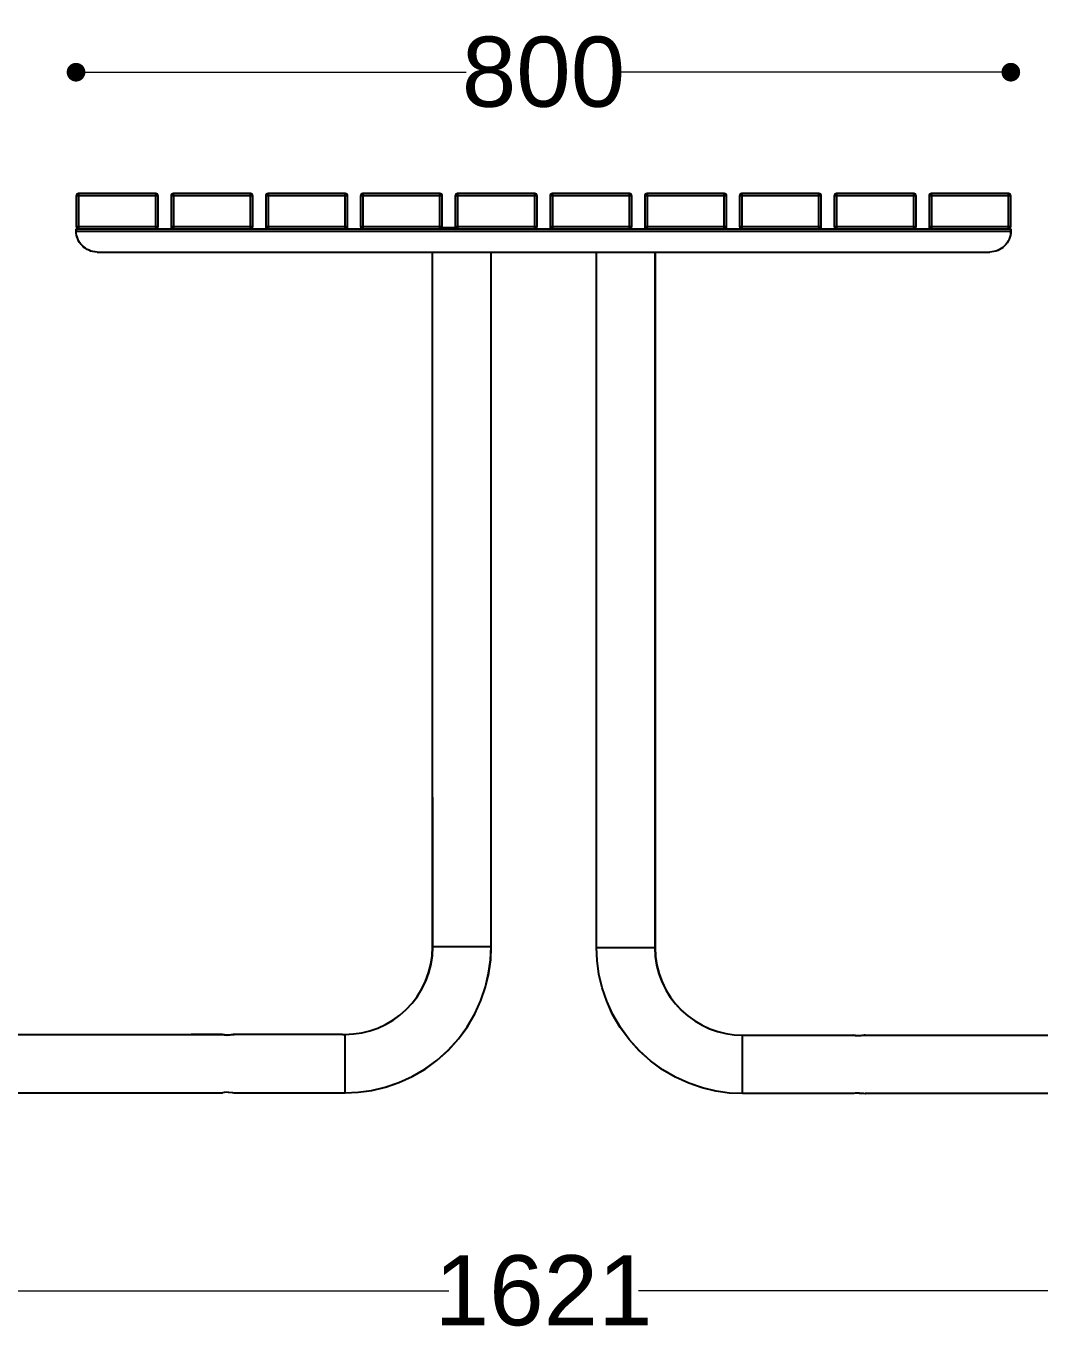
# Model space of a CAD drawing. Header units: millimetres. Extents: x 9263 to 14334, y 16216 to 20445.
# Drawn here: x 12658 to 13525, y 17445 to 18566 of the extents above; entities that cross this region are included whole.
import ezdxf

# ---------------------------------------------------------------- set-up
doc = ezdxf.new("R2010")
doc.units = ezdxf.units.MM
doc.header["$LTSCALE"] = 3
doc.layers.add('Default', color=7, linetype='Continuous')
doc.styles.get("Standard").update_dxf_attribs({"font": 'arial.ttf'})
doc.dimstyles.new('MATEUSZ', dxfattribs={"dimtxt": 35, "dimasz": 16, "dimexe": 0.18, "dimexo": 0.0625, "dimgap": 0.09, "dimtad": 0, "dimdec": 0, "dimdsep": 46, "dimtxsty": 'Standard', "dimblk": 'DOT', "dimcen": 0.09, "dimse1": 1, "dimse2": 1, "dimadec": 0, "dimazin": 0, "dimtfac": 1, "dimtdec": 0, "dimtofl": 0, "dimtmove": 0, "dimatfit": 3, "dimfxl": 1, "dimtolj": 1, "dimtzin": 0, "dimlwd": 9, "dimlwe": 9, "dimarcsym": 0})

# ---------------------------------------------------------------- blocks, each defined once
blk = doc.blocks.new('_Dot')
at = {"color": 0, "linetype": 'ByBlock', "lineweight": -2}
blk.add_line((-0.5, 0), (-1, 0), dxfattribs=at)
at = {"color": 0, "linetype": 'ByBlock', "const_width": 0.5}
blk.add_lwpolyline([(-0.25, 0, 1), (0.25, 0, 1)], format="xyb", close=True, dxfattribs=at)
blk = doc.blocks.new('*D34')
at = {"color": 0, "lineweight": 9, "transparency": 16777216}
for p, q in [((14125.7, 18406.9), (14125.7, 18104)), ((14125.7, 17668.9), (14125.7, 17971.9))]:
    blk.add_line(p, q, dxfattribs=at)
at = {"layer": 'Defpoints', "color": 0, "transparency": 16777216}
for p in [(13498.5, 18422.9), (13655.8, 17652.9), (14125.7, 17652.9)]:
    blk.add_point(p, dxfattribs=at)
at = {"color": 0, "lineweight": 9, "transparency": 16777216, "xscale": 16, "yscale": 16, "zscale": 16}
for p, rotation in [((14125.7, 18422.9), 90), ((14125.7, 17652.9), 270)]:
    blk.add_blockref('_Dot', p, dxfattribs=dict(at, rotation=rotation))
at = {"color": 0, "transparency": 16777216, "insert": (14125.7, 18037.9), "char_height": 60, "attachment_point": 5, "rotation": 90}
blk.add_mtext('\\A1;770', dxfattribs=at)
blk = doc.blocks.new('*D35')
at = {"color": 0, "lineweight": 9, "transparency": 16777216}
for p, q in [((12305.9, 17484.2), (13019.6, 17484.2)), ((13895.3, 17484.2), (13181.7, 17484.2))]:
    blk.add_line(p, q, dxfattribs=at)
at = {"layer": 'Defpoints', "color": 0, "transparency": 16777216}
for p in [(12289.9, 18073.5), (13911.3, 18072), (13911.3, 17484.2)]:
    blk.add_point(p, dxfattribs=at)
at = {"color": 0, "lineweight": 9, "transparency": 16777216, "xscale": 16, "yscale": 16, "zscale": 16, "rotation": 180}
blk.add_blockref('_Dot', (12289.9, 17484.2), dxfattribs=at)
at = {"color": 0, "lineweight": 9, "transparency": 16777216, "xscale": 16, "yscale": 16, "zscale": 16}
blk.add_blockref('_Dot', (13911.3, 17484.2), dxfattribs=at)
at = {"color": 0, "transparency": 16777216, "insert": (13100.6, 17484.2), "char_height": 60, "attachment_point": 5}
blk.add_mtext('\\A1;1621', dxfattribs=at)
blk = doc.blocks.new('*D37')
at = {"color": 0, "lineweight": 9, "transparency": 16777216}
for p, q in [((12716.4, 18526.8), (13034.2, 18526.8)), ((13484.5, 18526.8), (13166.8, 18526.8))]:
    blk.add_line(p, q, dxfattribs=at)
at = {"layer": 'Defpoints', "color": 0, "transparency": 16777216}
for p in [(13500.5, 18526.8), (12700.4, 18392.9), (13500.5, 18392.9)]:
    blk.add_point(p, dxfattribs=at)
at = {"color": 0, "lineweight": 9, "transparency": 16777216, "xscale": 16, "yscale": 16, "zscale": 16, "rotation": 180}
blk.add_blockref('_Dot', (12700.4, 18526.8), dxfattribs=at)
at = {"color": 0, "lineweight": 9, "transparency": 16777216, "xscale": 16, "yscale": 16, "zscale": 16}
blk.add_blockref('_Dot', (13500.5, 18526.8), dxfattribs=at)
at = {"color": 0, "transparency": 16777216, "insert": (13100.5, 18526.8), "char_height": 60, "attachment_point": 5}
blk.add_mtext('\\A1;800', dxfattribs=at)

msp = doc.modelspace()

# ---------------------------------------------------------------- linework, layer by layer
at = {"layer": 'Default'}
for p, q in [((12700.6, 18420.9), (12700.6, 18394.9)), ((12768.6, 18422.9), (12702.6, 18422.9)), ((12768.6, 18420.9), (12702.6, 18420.9)), ((12702.6, 18420.9), (12702.6, 18394.9)), ((12768.6, 18394.9), (12768.6, 18420.9)), ((12770.6, 18394.9), (12770.6, 18420.9)), ((12781.7, 18420.9), (12781.7, 18394.9)), ((12849.7, 18422.9), (12783.7, 18422.9)), ((12849.7, 18420.9), (12783.7, 18420.9)), ((12783.7, 18420.9), (12783.7, 18394.9)), ((12849.7, 18394.9), (12849.7, 18420.9)), ((12851.7, 18394.9), (12851.7, 18420.9)), ((12862.8, 18420.9), (12862.8, 18394.9)), ((12930.8, 18422.9), (12864.8, 18422.9)), ((12930.8, 18420.9), (12864.8, 18420.9)), ((12864.8, 18420.9), (12864.8, 18394.9)), ((12930.8, 18394.9), (12930.8, 18420.9)), ((12932.8, 18394.9), (12932.8, 18420.9)), ((12943.9, 18420.9), (12943.9, 18394.9)), ((13011.9, 18422.9), (12945.9, 18422.9)), ((13011.9, 18420.9), (12945.9, 18420.9)), ((12945.9, 18420.9), (12945.9, 18394.9)), ((13011.9, 18394.9), (13011.9, 18420.9)), ((13013.9, 18394.9), (13013.9, 18420.9)), ((13025, 18420.9), (13025, 18394.9)), ((13093, 18422.9), (13027, 18422.9)), ((13093, 18420.9), (13027, 18420.9)), ((13027, 18420.9), (13027, 18394.9)), ((13093, 18394.9), (13093, 18420.9)), ((13095, 18394.9), (13095, 18420.9)), ((13106.1, 18420.9), (13106.1, 18394.9)), ((13174.1, 18422.9), (13108.1, 18422.9)), ((13174.1, 18420.9), (13108.1, 18420.9)), ((13108.1, 18420.9), (13108.1, 18394.9)), ((13174.1, 18394.9), (13174.1, 18420.9)), ((13176.1, 18394.9), (13176.1, 18420.9)), ((13187.2, 18420.9), (13187.2, 18394.9)), ((13255.2, 18422.9), (13189.2, 18422.9)), ((13255.2, 18420.9), (13189.2, 18420.9)), ((13189.2, 18420.9), (13189.2, 18394.9)), ((13255.2, 18394.9), (13255.2, 18420.9)), ((13257.2, 18394.9), (13257.2, 18420.9)), ((13268.3, 18420.9), (13268.3, 18394.9)), ((13336.3, 18422.9), (13270.3, 18422.9)), ((13336.3, 18420.9), (13270.3, 18420.9)), ((13270.3, 18420.9), (13270.3, 18394.9)), ((13336.3, 18394.9), (13336.3, 18420.9)), ((13338.3, 18394.9), (13338.3, 18420.9)), ((13349.4, 18420.9), (13349.4, 18394.9)), ((13417.4, 18422.9), (13351.4, 18422.9)), ((13417.4, 18420.9), (13351.4, 18420.9)), ((13351.4, 18420.9), (13351.4, 18394.9)), ((13417.4, 18394.9), (13417.4, 18420.9)), ((13419.4, 18394.9), (13419.4, 18420.9)), ((13430.5, 18420.9), (13430.5, 18394.9)), ((13498.5, 18422.9), (13432.5, 18422.9)), ((13498.5, 18420.9), (13432.5, 18420.9)), ((13432.5, 18420.9), (13432.5, 18394.9)), ((13498.5, 18394.9), (13498.5, 18420.9)), ((13500.5, 18394.9), (13500.5, 18420.9)), ((12700.4, 18390.9), (12700.4, 18392.9)), ((12700.4, 18392.9), (12700.4, 18390.9)), ((12700.5, 18390.9), (12700.5, 18392.9)), ((12700.5, 18392.9), (13500.5, 18392.9)), ((12700.5, 18392.9), (12700.5, 18390.9)), ((12700.5, 18392.9), (13500.5, 18392.9)), ((12700.5, 18390.9), (13500.5, 18390.9)), ((12702.6, 18394.9), (12768.6, 18394.9)), ((12702.6, 18392.9), (12768.6, 18392.9)), ((12783.7, 18394.9), (12849.7, 18394.9)), ((12783.7, 18392.9), (12849.7, 18392.9)), ((12864.8, 18394.9), (12930.8, 18394.9)), ((12864.8, 18392.9), (12930.8, 18392.9)), ((12945.9, 18394.9), (13011.9, 18394.9)), ((12945.9, 18392.9), (13011.9, 18392.9)), ((13027, 18394.9), (13093, 18394.9)), ((13027, 18392.9), (13093, 18392.9)), ((13108.1, 18394.9), (13174.1, 18394.9)), ((13108.1, 18392.9), (13174.1, 18392.9)), ((13189.2, 18394.9), (13255.2, 18394.9)), ((13189.2, 18392.9), (13255.2, 18392.9)), ((13270.3, 18394.9), (13336.3, 18394.9)), ((13270.3, 18392.9), (13336.3, 18392.9)), ((13351.4, 18394.9), (13417.4, 18394.9)), ((13351.4, 18392.9), (13417.4, 18392.9)), ((13432.5, 18394.9), (13498.5, 18394.9)), ((13432.5, 18392.9), (13498.5, 18392.9)), ((13500.5, 18390.9), (13500.5, 18392.9)), ((13500.5, 18392.9), (13500.5, 18390.9)), ((12718.5, 18372.9), (13482.5, 18372.9)), ((13005.6, 17778.5), (13005.6, 18372.9)), ((13055.8, 17778.5), (13055.8, 18372.9)), ((13145.8, 17777.9), (13145.8, 18372.9)), ((13146, 17777.9), (13146, 18372.9)), ((13195.8, 18372.9), (13195.8, 17777.9)), ((13196, 18372.9), (13196, 17777.9)), ((13005.8, 17778.5), (13005.8, 17906.5)), ((12650.6, 17703.5), (12825.6, 17703.5)), ((12799.4, 17703.5), (12799, 17703.5)), ((12799.6, 17703.5), (12799.4, 17703.5)), ((12825.8, 17703.5), (12799.6, 17703.5)), ((12867.6, 17703.5), (12835.8, 17703.5)), ((12872.4, 17703.5), (12867.6, 17703.5)), ((12875.2, 17703.5), (12872.4, 17703.5)), ((12886, 17703.5), (12875.2, 17703.5)), ((12890, 17703.5), (12886, 17703.5)), ((12893.2, 17703.5), (12890, 17703.5)), ((12895.2, 17703.5), (12893.2, 17703.5)), ((12899.6, 17703.5), (12895.2, 17703.5)), ((12902.4, 17703.5), (12899.6, 17703.5)), ((12906, 17703.5), (12902.4, 17703.5)), ((12909.2, 17703.5), (12906, 17703.5)), ((12910.4, 17703.5), (12909.2, 17703.5)), ((12912.8, 17703.5), (12910.4, 17703.5)), ((12914.8, 17703.5), (12912.8, 17703.5)), ((12916, 17703.5), (12914.8, 17703.5)), ((12917.2, 17703.5), (12916, 17703.5)), ((12920, 17703.5), (12917.2, 17703.5)), ((12924.8, 17703.5), (12920, 17703.5)), ((12928.4, 17703.5), (12924.8, 17703.5)), ((12928.4, 17703.5), (12930.8, 17703.5)), ((13270.8, 17702.9), (13365.8, 17702.9)), ((13375.8, 17702.9), (13550.8, 17702.9)), ((12650.8, 17653.5), (12825.8, 17653.5)), ((12835.8, 17653.5), (12930.8, 17653.5)), ((13365.8, 17652.9), (13270.8, 17652.9)), ((13550.8, 17652.9), (13375.8, 17652.9))]:
    msp.add_line(p, q, dxfattribs=at)
for points in [[(12702.6, 18420.9, 0), (12700.6, 18420.9, 0)], [(12702.6, 18422.9, 0), (12702.6, 18422.9, 0), (12702.6, 18422.9, 0), (12702.6, 18422.9, 0), (12702.6, 18422.9, 0), (12702.6, 18422.9, 0), (12702.6, 18422.9, 0), (12702.6, 18422.9, 0), (12702.6, 18422.9, 0), (12702.6, 18422.9, 0), (12702.6, 18422.9, 0), (12702.6, 18422.9, 0), (12702.6, 18422.9, 0), (12702.6, 18422.9, 0), (12702.6, 18422.9, 0), (12702.6, 18422.9, 0), (12702.6, 18422.7, 0), (12702.6, 18420.9, 0)], [(12768.6, 18420.9, 0), (12768.6, 18422.9, 0)], [(12770.6, 18420.9, 0), (12770.6, 18420.9, 0), (12770.6, 18420.9, 0), (12770.6, 18420.9, 0), (12770.6, 18420.9, 0), (12770.6, 18420.9, 0), (12770.6, 18420.9, 0), (12770.6, 18420.9, 0), (12770.6, 18420.9, 0), (12770.6, 18420.9, 0), (12770.6, 18420.9, 0), (12770.6, 18420.9, 0), (12770.6, 18420.9, 0), (12770.6, 18420.9, 0), (12770.6, 18420.9, 0), (12770.4, 18420.9, 0), (12768.6, 18420.9, 0)], [(12783.7, 18420.9, 0), (12781.7, 18420.9, 0)], [(12783.7, 18422.9, 0), (12783.7, 18422.9, 0), (12783.7, 18422.9, 0), (12783.7, 18422.9, 0), (12783.7, 18422.9, 0), (12783.7, 18422.9, 0), (12783.7, 18422.9, 0), (12783.7, 18422.9, 0), (12783.7, 18422.9, 0), (12783.7, 18422.9, 0), (12783.7, 18422.9, 0), (12783.7, 18422.9, 0), (12783.7, 18422.9, 0), (12783.7, 18422.9, 0), (12783.7, 18422.9, 0), (12783.7, 18422.9, 0), (12783.7, 18422.7, 0), (12783.7, 18420.9, 0)], [(12849.7, 18420.9, 0), (12849.7, 18422.9, 0)], [(12851.7, 18420.9, 0), (12851.7, 18420.9, 0), (12851.7, 18420.9, 0), (12851.7, 18420.9, 0), (12851.7, 18420.9, 0), (12851.7, 18420.9, 0), (12851.7, 18420.9, 0), (12851.7, 18420.9, 0), (12851.7, 18420.9, 0), (12851.7, 18420.9, 0), (12851.7, 18420.9, 0), (12851.7, 18420.9, 0), (12851.7, 18420.9, 0), (12851.7, 18420.9, 0), (12851.7, 18420.9, 0), (12851.5, 18420.9, 0), (12849.7, 18420.9, 0)], [(12864.8, 18420.9, 0), (12862.8, 18420.9, 0)], [(12864.8, 18422.9, 0), (12864.8, 18422.9, 0), (12864.8, 18422.9, 0), (12864.8, 18422.9, 0), (12864.8, 18422.9, 0), (12864.8, 18422.9, 0), (12864.8, 18422.9, 0), (12864.8, 18422.9, 0), (12864.8, 18422.9, 0), (12864.8, 18422.9, 0), (12864.8, 18422.9, 0), (12864.8, 18422.9, 0), (12864.8, 18422.9, 0), (12864.8, 18422.9, 0), (12864.8, 18422.9, 0), (12864.8, 18422.9, 0), (12864.8, 18422.7, 0), (12864.8, 18420.9, 0)], [(12930.8, 18420.9, 0), (12930.8, 18422.9, 0)], [(12932.8, 18420.9, 0), (12932.8, 18420.9, 0), (12932.8, 18420.9, 0), (12932.8, 18420.9, 0), (12932.8, 18420.9, 0), (12932.8, 18420.9, 0), (12932.8, 18420.9, 0), (12932.8, 18420.9, 0), (12932.8, 18420.9, 0), (12932.8, 18420.9, 0), (12932.8, 18420.9, 0), (12932.8, 18420.9, 0), (12932.8, 18420.9, 0), (12932.8, 18420.9, 0), (12932.8, 18420.9, 0), (12932.6, 18420.9, 0), (12930.8, 18420.9, 0)], [(12945.9, 18420.9, 0), (12943.9, 18420.9, 0)], [(12945.9, 18422.9, 0), (12945.9, 18422.9, 0), (12945.9, 18422.9, 0), (12945.9, 18422.9, 0), (12945.9, 18422.9, 0), (12945.9, 18422.9, 0), (12945.9, 18422.9, 0), (12945.9, 18422.9, 0), (12945.9, 18422.9, 0), (12945.9, 18422.9, 0), (12945.9, 18422.9, 0), (12945.9, 18422.9, 0), (12945.9, 18422.9, 0), (12945.9, 18422.9, 0), (12945.9, 18422.9, 0), (12945.9, 18422.9, 0), (12945.9, 18422.7, 0), (12945.9, 18420.9, 0)], [(13011.9, 18420.9, 0), (13011.9, 18422.9, 0)], [(13013.9, 18420.9, 0), (13013.9, 18420.9, 0), (13013.9, 18420.9, 0), (13013.9, 18420.9, 0), (13013.9, 18420.9, 0), (13013.9, 18420.9, 0), (13013.9, 18420.9, 0), (13013.9, 18420.9, 0), (13013.9, 18420.9, 0), (13013.9, 18420.9, 0), (13013.9, 18420.9, 0), (13013.9, 18420.9, 0), (13013.9, 18420.9, 0), (13013.9, 18420.9, 0), (13013.9, 18420.9, 0), (13013.9, 18420.9, 0), (13013.7, 18420.9, 0), (13011.9, 18420.9, 0)], [(13027, 18420.9, 0), (13025, 18420.9, 0)], [(13027, 18422.9, 0), (13027, 18422.9, 0), (13027, 18422.9, 0), (13027, 18422.9, 0), (13027, 18422.9, 0), (13027, 18422.9, 0), (13027, 18422.9, 0), (13027, 18422.9, 0), (13027, 18422.9, 0), (13027, 18422.9, 0), (13027, 18422.9, 0), (13027, 18422.9, 0), (13027, 18422.9, 0), (13027, 18422.9, 0), (13027, 18422.9, 0), (13027, 18422.9, 0), (13027, 18422.7, 0), (13027, 18420.9, 0)], [(13093, 18420.9, 0), (13093, 18422.9, 0)], [(13095, 18420.9, 0), (13095, 18420.9, 0), (13095, 18420.9, 0), (13095, 18420.9, 0), (13095, 18420.9, 0), (13095, 18420.9, 0), (13095, 18420.9, 0), (13095, 18420.9, 0), (13095, 18420.9, 0), (13095, 18420.9, 0), (13095, 18420.9, 0), (13095, 18420.9, 0), (13095, 18420.9, 0), (13095, 18420.9, 0), (13095, 18420.9, 0), (13095, 18420.9, 0), (13094.8, 18420.9, 0), (13093, 18420.9, 0)], [(13108.1, 18420.9, 0), (13106.1, 18420.9, 0)], [(13108.1, 18422.9, 0), (13108.1, 18422.9, 0), (13108.1, 18422.9, 0), (13108.1, 18422.9, 0), (13108.1, 18422.9, 0), (13108.1, 18422.9, 0), (13108.1, 18422.9, 0), (13108.1, 18422.9, 0), (13108.1, 18422.9, 0), (13108.1, 18422.9, 0), (13108.1, 18422.9, 0), (13108.1, 18422.9, 0), (13108.1, 18422.9, 0), (13108.1, 18422.9, 0), (13108.1, 18422.9, 0), (13108.1, 18422.9, 0), (13108.1, 18422.7, 0), (13108.1, 18420.9, 0)], [(13174.1, 18420.9, 0), (13174.1, 18422.9, 0)], [(13176.1, 18420.9, 0), (13176.1, 18420.9, 0), (13176.1, 18420.9, 0), (13176.1, 18420.9, 0), (13176.1, 18420.9, 0), (13176.1, 18420.9, 0), (13176.1, 18420.9, 0), (13176.1, 18420.9, 0), (13176.1, 18420.9, 0), (13176.1, 18420.9, 0), (13176.1, 18420.9, 0), (13176.1, 18420.9, 0), (13176.1, 18420.9, 0), (13176.1, 18420.9, 0), (13176.1, 18420.9, 0), (13176.1, 18420.9, 0), (13175.9, 18420.9, 0), (13174.1, 18420.9, 0)], [(13189.2, 18420.9, 0), (13187.2, 18420.9, 0)], [(13189.2, 18422.9, 0), (13189.2, 18422.9, 0), (13189.2, 18422.9, 0), (13189.2, 18422.9, 0), (13189.2, 18422.9, 0), (13189.2, 18422.9, 0), (13189.2, 18422.9, 0), (13189.2, 18422.9, 0), (13189.2, 18422.9, 0), (13189.2, 18422.9, 0), (13189.2, 18422.9, 0), (13189.2, 18422.9, 0), (13189.2, 18422.9, 0), (13189.2, 18422.9, 0), (13189.2, 18422.9, 0), (13189.2, 18422.9, 0), (13189.2, 18422.7, 0), (13189.2, 18420.9, 0)], [(13255.2, 18420.9, 0), (13255.2, 18422.9, 0)], [(13257.2, 18420.9, 0), (13257.2, 18420.9, 0), (13257.2, 18420.9, 0), (13257.2, 18420.9, 0), (13257.2, 18420.9, 0), (13257.2, 18420.9, 0), (13257.2, 18420.9, 0), (13257.2, 18420.9, 0), (13257.2, 18420.9, 0), (13257.2, 18420.9, 0), (13257.2, 18420.9, 0), (13257.2, 18420.9, 0), (13257.2, 18420.9, 0), (13257.2, 18420.9, 0), (13257.2, 18420.9, 0), (13257.2, 18420.9, 0), (13257, 18420.9, 0), (13255.2, 18420.9, 0)], [(13270.3, 18420.9, 0), (13268.3, 18420.9, 0)], [(13270.3, 18422.9, 0), (13270.3, 18422.9, 0), (13270.3, 18422.9, 0), (13270.3, 18422.9, 0), (13270.3, 18422.9, 0), (13270.3, 18422.9, 0), (13270.3, 18422.9, 0), (13270.3, 18422.9, 0), (13270.3, 18422.9, 0), (13270.3, 18422.9, 0), (13270.3, 18422.9, 0), (13270.3, 18422.9, 0), (13270.3, 18422.9, 0), (13270.3, 18422.9, 0), (13270.3, 18422.9, 0), (13270.3, 18422.9, 0), (13270.3, 18422.7, 0), (13270.3, 18420.9, 0)], [(13336.3, 18420.9, 0), (13336.3, 18422.9, 0)], [(13338.3, 18420.9, 0), (13338.3, 18420.9, 0), (13338.3, 18420.9, 0), (13338.3, 18420.9, 0), (13338.3, 18420.9, 0), (13338.3, 18420.9, 0), (13338.3, 18420.9, 0), (13338.3, 18420.9, 0), (13338.3, 18420.9, 0), (13338.3, 18420.9, 0), (13338.3, 18420.9, 0), (13338.3, 18420.9, 0), (13338.3, 18420.9, 0), (13338.3, 18420.9, 0), (13338.3, 18420.9, 0), (13338.3, 18420.9, 0), (13338.1, 18420.9, 0), (13336.3, 18420.9, 0)], [(13351.4, 18420.9, 0), (13349.4, 18420.9, 0)], [(13351.4, 18422.9, 0), (13351.4, 18422.9, 0), (13351.4, 18422.9, 0), (13351.4, 18422.9, 0), (13351.4, 18422.9, 0), (13351.4, 18422.9, 0), (13351.4, 18422.9, 0), (13351.4, 18422.9, 0), (13351.4, 18422.9, 0), (13351.4, 18422.9, 0), (13351.4, 18422.9, 0), (13351.4, 18422.9, 0), (13351.4, 18422.9, 0), (13351.4, 18422.9, 0), (13351.4, 18422.9, 0), (13351.4, 18422.9, 0), (13351.4, 18422.7, 0), (13351.4, 18420.9, 0)], [(13417.4, 18420.9, 0), (13417.4, 18422.9, 0)], [(13419.4, 18420.9, 0), (13419.4, 18420.9, 0), (13419.4, 18420.9, 0), (13419.4, 18420.9, 0), (13419.4, 18420.9, 0), (13419.4, 18420.9, 0), (13419.4, 18420.9, 0), (13419.4, 18420.9, 0), (13419.4, 18420.9, 0), (13419.4, 18420.9, 0), (13419.4, 18420.9, 0), (13419.4, 18420.9, 0), (13419.4, 18420.9, 0), (13419.4, 18420.9, 0), (13419.4, 18420.9, 0), (13419.4, 18420.9, 0), (13419.2, 18420.9, 0), (13417.4, 18420.9, 0)], [(13432.5, 18420.9, 0), (13430.5, 18420.9, 0)], [(13432.5, 18422.9, 0), (13432.5, 18422.9, 0), (13432.5, 18422.9, 0), (13432.5, 18422.9, 0), (13432.5, 18422.9, 0), (13432.5, 18422.9, 0), (13432.5, 18422.9, 0), (13432.5, 18422.9, 0), (13432.5, 18422.9, 0), (13432.5, 18422.9, 0), (13432.5, 18422.9, 0), (13432.5, 18422.9, 0), (13432.5, 18422.9, 0), (13432.5, 18422.9, 0), (13432.5, 18422.9, 0), (13432.5, 18422.9, 0), (13432.5, 18422.7, 0), (13432.5, 18420.9, 0)], [(13498.5, 18420.9, 0), (13498.5, 18422.9, 0)], [(13500.5, 18420.9, 0), (13500.5, 18420.9, 0), (13500.5, 18420.9, 0), (13500.5, 18420.9, 0), (13500.5, 18420.9, 0), (13500.5, 18420.9, 0), (13500.5, 18420.9, 0), (13500.5, 18420.9, 0), (13500.5, 18420.9, 0), (13500.5, 18420.9, 0), (13500.5, 18420.9, 0), (13500.5, 18420.9, 0), (13500.5, 18420.9, 0), (13500.5, 18420.9, 0), (13500.5, 18420.9, 0), (13500.5, 18420.9, 0), (13500.3, 18420.9, 0), (13498.5, 18420.9, 0)], [(12718.4, 18372.9, 0), (12716.6, 18373, 0), (12714.8, 18373.3, 0), (12713.1, 18373.8, 0), (12711.4, 18374.4, 0), (12709.8, 18375.2, 0), (12708.3, 18376.1, 0), (12706.9, 18377.2, 0), (12705.6, 18378.4, 0), (12704.4, 18379.7, 0), (12703.4, 18381.1, 0), (12702.5, 18382.6, 0), (12701.8, 18384.2, 0), (12701.2, 18385.8, 0), (12700.8, 18387.5, 0), (12700.5, 18389.2, 0), (12700.4, 18390.9, 0)], [(12718.5, 18372.9, 0), (12716.7, 18373, 0), (12714.9, 18373.3, 0), (12713.2, 18373.8, 0), (12711.5, 18374.4, 0), (12709.9, 18375.2, 0), (12708.4, 18376.1, 0), (12707, 18377.2, 0), (12705.7, 18378.4, 0), (12704.5, 18379.7, 0), (12703.5, 18381.1, 0), (12702.6, 18382.6, 0), (12701.9, 18384.2, 0), (12701.3, 18385.8, 0), (12700.9, 18387.5, 0), (12700.6, 18389.2, 0), (12700.5, 18390.9, 0)], [(12700.6, 18394.9, 0), (12700.6, 18394.9, 0), (12700.6, 18394.9, 0), (12700.6, 18394.9, 0), (12700.6, 18394.9, 0), (12700.6, 18394.9, 0), (12700.6, 18394.9, 0), (12700.6, 18394.9, 0), (12700.6, 18394.9, 0), (12700.6, 18394.9, 0), (12700.6, 18394.9, 0), (12700.6, 18394.9, 0), (12700.6, 18394.9, 0), (12700.6, 18394.9, 0), (12700.6, 18394.9, 0), (12700.7, 18394.9, 0), (12700.9, 18394.9, 0), (12702.6, 18394.9, 0)], [(12702.6, 18394.9, 0), (12702.6, 18392.9, 0)], [(12768.6, 18394.9, 0), (12770.6, 18394.9, 0)], [(12768.6, 18392.9, 0), (12768.6, 18392.9, 0), (12768.6, 18392.9, 0), (12768.6, 18392.9, 0), (12768.6, 18392.9, 0), (12768.6, 18392.9, 0), (12768.6, 18392.9, 0), (12768.6, 18392.9, 0), (12768.6, 18392.9, 0), (12768.6, 18392.9, 0), (12768.6, 18392.9, 0), (12768.6, 18392.9, 0), (12768.6, 18392.9, 0), (12768.6, 18393, 0), (12768.6, 18393, 0), (12768.6, 18393.2, 0), (12768.6, 18394.9, 0)], [(12781.7, 18394.9, 0), (12781.7, 18394.9, 0), (12781.7, 18394.9, 0), (12781.7, 18394.9, 0), (12781.7, 18394.9, 0), (12781.7, 18394.9, 0), (12781.7, 18394.9, 0), (12781.7, 18394.9, 0), (12781.7, 18394.9, 0), (12781.7, 18394.9, 0), (12781.7, 18394.9, 0), (12781.7, 18394.9, 0), (12781.7, 18394.9, 0), (12781.7, 18394.9, 0), (12781.7, 18394.9, 0), (12781.8, 18394.9, 0), (12782, 18394.9, 0), (12783.7, 18394.9, 0)], [(12783.7, 18394.9, 0), (12783.7, 18392.9, 0)], [(12849.7, 18394.9, 0), (12851.7, 18394.9, 0)], [(12849.7, 18392.9, 0), (12849.7, 18392.9, 0), (12849.7, 18392.9, 0), (12849.7, 18392.9, 0), (12849.7, 18392.9, 0), (12849.7, 18392.9, 0), (12849.7, 18392.9, 0), (12849.7, 18392.9, 0), (12849.7, 18392.9, 0), (12849.7, 18392.9, 0), (12849.7, 18392.9, 0), (12849.7, 18392.9, 0), (12849.7, 18392.9, 0), (12849.7, 18393, 0), (12849.7, 18393, 0), (12849.7, 18393.2, 0), (12849.7, 18394.9, 0)], [(12862.8, 18394.9, 0), (12862.8, 18394.9, 0), (12862.8, 18394.9, 0), (12862.8, 18394.9, 0), (12862.8, 18394.9, 0), (12862.8, 18394.9, 0), (12862.8, 18394.9, 0), (12862.8, 18394.9, 0), (12862.8, 18394.9, 0), (12862.8, 18394.9, 0), (12862.8, 18394.9, 0), (12862.8, 18394.9, 0), (12862.8, 18394.9, 0), (12862.8, 18394.9, 0), (12862.8, 18394.9, 0), (12862.9, 18394.9, 0), (12863.1, 18394.9, 0), (12864.8, 18394.9, 0)], [(12864.8, 18394.9, 0), (12864.8, 18392.9, 0)], [(12930.8, 18394.9, 0), (12932.8, 18394.9, 0)], [(12930.8, 18392.9, 0), (12930.8, 18392.9, 0), (12930.8, 18392.9, 0), (12930.8, 18392.9, 0), (12930.8, 18392.9, 0), (12930.8, 18392.9, 0), (12930.8, 18392.9, 0), (12930.8, 18392.9, 0), (12930.8, 18392.9, 0), (12930.8, 18392.9, 0), (12930.8, 18392.9, 0), (12930.8, 18392.9, 0), (12930.8, 18392.9, 0), (12930.8, 18393, 0), (12930.8, 18393, 0), (12930.8, 18393.2, 0), (12930.8, 18394.9, 0)], [(12943.9, 18394.9, 0), (12943.9, 18394.9, 0), (12943.9, 18394.9, 0), (12943.9, 18394.9, 0), (12943.9, 18394.9, 0), (12943.9, 18394.9, 0), (12943.9, 18394.9, 0), (12943.9, 18394.9, 0), (12943.9, 18394.9, 0), (12943.9, 18394.9, 0), (12943.9, 18394.9, 0), (12943.9, 18394.9, 0), (12943.9, 18394.9, 0), (12943.9, 18394.9, 0), (12943.9, 18394.9, 0), (12944, 18394.9, 0), (12944.2, 18394.9, 0), (12945.9, 18394.9, 0)], [(12945.9, 18394.9, 0), (12945.9, 18392.9, 0)], [(13011.9, 18394.9, 0), (13013.9, 18394.9, 0)], [(13011.9, 18392.9, 0), (13011.9, 18392.9, 0), (13011.9, 18392.9, 0), (13011.9, 18392.9, 0), (13011.9, 18392.9, 0), (13011.9, 18392.9, 0), (13011.9, 18392.9, 0), (13011.9, 18392.9, 0), (13011.9, 18392.9, 0), (13011.9, 18392.9, 0), (13011.9, 18392.9, 0), (13011.9, 18392.9, 0), (13011.9, 18392.9, 0), (13011.9, 18393, 0), (13011.9, 18393, 0), (13011.9, 18393.2, 0), (13011.9, 18394.9, 0)], [(13025.6, 18393.5, 0), (13013.3, 18393.5, 0)], [(13013.3, 18393.5, 0), (13027, 18393.5, 0)], [(13025, 18394.9, 0), (13025, 18394.9, 0), (13025, 18394.9, 0), (13025, 18394.9, 0), (13025, 18394.9, 0), (13025, 18394.9, 0), (13025, 18394.9, 0), (13025, 18394.9, 0), (13025, 18394.9, 0), (13025, 18394.9, 0), (13025, 18394.9, 0), (13025, 18394.9, 0), (13025, 18394.9, 0), (13025, 18394.9, 0), (13025, 18394.9, 0), (13025.1, 18394.9, 0), (13025.3, 18394.9, 0), (13027, 18394.9, 0)], [(13027, 18394.9, 0), (13027, 18392.9, 0)], [(13093, 18394.9, 0), (13095, 18394.9, 0)], [(13093, 18392.9, 0), (13093, 18392.9, 0), (13093, 18392.9, 0), (13093, 18392.9, 0), (13093, 18392.9, 0), (13093, 18392.9, 0), (13093, 18392.9, 0), (13093, 18392.9, 0), (13093, 18392.9, 0), (13093, 18392.9, 0), (13093, 18392.9, 0), (13093, 18392.9, 0), (13093, 18392.9, 0), (13093, 18393, 0), (13093, 18393, 0), (13093, 18393.2, 0), (13093, 18394.9, 0)], [(13106.1, 18394.9, 0), (13106.1, 18394.9, 0), (13106.1, 18394.9, 0), (13106.1, 18394.9, 0), (13106.1, 18394.9, 0), (13106.1, 18394.9, 0), (13106.1, 18394.9, 0), (13106.1, 18394.9, 0), (13106.1, 18394.9, 0), (13106.1, 18394.9, 0), (13106.1, 18394.9, 0), (13106.1, 18394.9, 0), (13106.1, 18394.9, 0), (13106.1, 18394.9, 0), (13106.1, 18394.9, 0), (13106.2, 18394.9, 0), (13106.4, 18394.9, 0), (13108.1, 18394.9, 0)], [(13108.1, 18394.9, 0), (13108.1, 18392.9, 0)], [(13174.1, 18394.9, 0), (13176.1, 18394.9, 0)], [(13174.1, 18392.9, 0), (13174.1, 18392.9, 0), (13174.1, 18392.9, 0), (13174.1, 18392.9, 0), (13174.1, 18392.9, 0), (13174.1, 18392.9, 0), (13174.1, 18392.9, 0), (13174.1, 18392.9, 0), (13174.1, 18392.9, 0), (13174.1, 18392.9, 0), (13174.1, 18392.9, 0), (13174.1, 18392.9, 0), (13174.1, 18392.9, 0), (13174.1, 18393, 0), (13174.1, 18393, 0), (13174.1, 18393.2, 0), (13174.1, 18394.9, 0)], [(13187.2, 18394.9, 0), (13187.2, 18394.9, 0), (13187.2, 18394.9, 0), (13187.2, 18394.9, 0), (13187.2, 18394.9, 0), (13187.2, 18394.9, 0), (13187.2, 18394.9, 0), (13187.2, 18394.9, 0), (13187.2, 18394.9, 0), (13187.2, 18394.9, 0), (13187.2, 18394.9, 0), (13187.2, 18394.9, 0), (13187.2, 18394.9, 0), (13187.2, 18394.9, 0), (13187.3, 18394.9, 0), (13187.5, 18394.9, 0), (13189.2, 18394.9, 0)], [(13189.2, 18394.9, 0), (13189.2, 18392.9, 0)], [(13255.2, 18394.9, 0), (13257.2, 18394.9, 0)], [(13255.2, 18392.9, 0), (13255.2, 18392.9, 0), (13255.2, 18392.9, 0), (13255.2, 18392.9, 0), (13255.2, 18392.9, 0), (13255.2, 18392.9, 0), (13255.2, 18392.9, 0), (13255.2, 18392.9, 0), (13255.2, 18392.9, 0), (13255.2, 18392.9, 0), (13255.2, 18392.9, 0), (13255.2, 18392.9, 0), (13255.2, 18392.9, 0), (13255.2, 18393, 0), (13255.2, 18393, 0), (13255.2, 18393.2, 0), (13255.2, 18394.9, 0)], [(13268.3, 18394.9, 0), (13268.3, 18394.9, 0), (13268.3, 18394.9, 0), (13268.3, 18394.9, 0), (13268.3, 18394.9, 0), (13268.3, 18394.9, 0), (13268.3, 18394.9, 0), (13268.3, 18394.9, 0), (13268.3, 18394.9, 0), (13268.3, 18394.9, 0), (13268.3, 18394.9, 0), (13268.3, 18394.9, 0), (13268.3, 18394.9, 0), (13268.3, 18394.9, 0), (13268.3, 18394.9, 0), (13268.4, 18394.9, 0), (13268.6, 18394.9, 0), (13270.3, 18394.9, 0)], [(13270.3, 18394.9, 0), (13270.3, 18392.9, 0)], [(13336.3, 18394.9, 0), (13338.3, 18394.9, 0)], [(13336.3, 18392.9, 0), (13336.3, 18392.9, 0), (13336.3, 18392.9, 0), (13336.3, 18392.9, 0), (13336.3, 18392.9, 0), (13336.3, 18392.9, 0), (13336.3, 18392.9, 0), (13336.3, 18392.9, 0), (13336.3, 18392.9, 0), (13336.3, 18392.9, 0), (13336.3, 18392.9, 0), (13336.3, 18392.9, 0), (13336.3, 18392.9, 0), (13336.3, 18393, 0), (13336.3, 18393, 0), (13336.3, 18393.2, 0), (13336.3, 18394.9, 0)], [(13349.4, 18394.9, 0), (13349.4, 18394.9, 0), (13349.4, 18394.9, 0), (13349.4, 18394.9, 0), (13349.4, 18394.9, 0), (13349.4, 18394.9, 0), (13349.4, 18394.9, 0), (13349.4, 18394.9, 0), (13349.4, 18394.9, 0), (13349.4, 18394.9, 0), (13349.4, 18394.9, 0), (13349.4, 18394.9, 0), (13349.4, 18394.9, 0), (13349.4, 18394.9, 0), (13349.5, 18394.9, 0), (13349.7, 18394.9, 0), (13351.4, 18394.9, 0)], [(13351.4, 18394.9, 0), (13351.4, 18392.9, 0)], [(13417.4, 18394.9, 0), (13419.4, 18394.9, 0)], [(13417.4, 18392.9, 0), (13417.4, 18392.9, 0), (13417.4, 18392.9, 0), (13417.4, 18392.9, 0), (13417.4, 18392.9, 0), (13417.4, 18392.9, 0), (13417.4, 18392.9, 0), (13417.4, 18392.9, 0), (13417.4, 18392.9, 0), (13417.4, 18392.9, 0), (13417.4, 18392.9, 0), (13417.4, 18392.9, 0), (13417.4, 18392.9, 0), (13417.4, 18393, 0), (13417.4, 18393, 0), (13417.4, 18393.2, 0), (13417.4, 18394.9, 0)], [(13430.5, 18394.9, 0), (13430.5, 18394.9, 0), (13430.5, 18394.9, 0), (13430.5, 18394.9, 0), (13430.5, 18394.9, 0), (13430.5, 18394.9, 0), (13430.5, 18394.9, 0), (13430.5, 18394.9, 0), (13430.5, 18394.9, 0), (13430.5, 18394.9, 0), (13430.5, 18394.9, 0), (13430.5, 18394.9, 0), (13430.5, 18394.9, 0), (13430.5, 18394.9, 0), (13430.6, 18394.9, 0), (13430.8, 18394.9, 0), (13432.5, 18394.9, 0)], [(13432.5, 18394.9, 0), (13432.5, 18392.9, 0)], [(13500.4, 18390.9, 0), (13500.3, 18389.1, 0), (13500.1, 18387.3, 0), (13499.6, 18385.6, 0), (13499, 18383.9, 0), (13498.2, 18382.3, 0), (13497.3, 18380.8, 0), (13496.2, 18379.4, 0), (13495, 18378.1, 0), (13493.7, 18376.9, 0), (13492.3, 18375.9, 0), (13490.8, 18375, 0), (13489.2, 18374.3, 0), (13487.6, 18373.7, 0), (13485.9, 18373.3, 0), (13484.2, 18373, 0), (13482.4, 18372.9, 0)], [(13500.5, 18390.9, 0), (13500.4, 18389.1, 0), (13500.2, 18387.3, 0), (13499.7, 18385.6, 0), (13499.1, 18383.9, 0), (13498.3, 18382.3, 0), (13497.4, 18380.8, 0), (13496.3, 18379.4, 0), (13495.1, 18378.1, 0), (13493.8, 18376.9, 0), (13492.4, 18375.9, 0), (13490.9, 18375, 0), (13489.3, 18374.3, 0), (13487.7, 18373.7, 0), (13486, 18373.3, 0), (13484.3, 18373, 0), (13482.5, 18372.9, 0)], [(13498.5, 18394.9, 0), (13500.5, 18394.9, 0)], [(13498.5, 18392.9, 0), (13498.5, 18392.9, 0), (13498.5, 18392.9, 0), (13498.5, 18392.9, 0), (13498.5, 18392.9, 0), (13498.5, 18392.9, 0), (13498.5, 18392.9, 0), (13498.5, 18392.9, 0), (13498.5, 18392.9, 0), (13498.5, 18392.9, 0), (13498.5, 18392.9, 0), (13498.5, 18392.9, 0), (13498.5, 18392.9, 0), (13498.5, 18393, 0), (13498.5, 18393, 0), (13498.5, 18393.2, 0), (13498.5, 18394.9, 0)], [(12930.6, 17653.5, 0), (12941.8, 17654, 0), (12953.4, 17655.6, 0), (12965, 17658.4, 0), (12976.6, 17662.3, 0), (12988, 17667.5, 0), (12999, 17673.9, 0), (13009.4, 17681.5, 0), (13019, 17690.1, 0), (13027.7, 17699.7, 0), (13035.2, 17710.1, 0), (13041.7, 17721.1, 0), (13046.8, 17732.5, 0), (13050.8, 17744.1, 0), (13053.5, 17755.8, 0), (13055.1, 17767.3, 0), (13055.6, 17778.5, 0)], [(12930.6, 17703.5, 0), (12937.8, 17703.9, 0), (12944.9, 17704.9, 0), (12951.9, 17706.6, 0), (12958.7, 17709, 0), (12965.2, 17712, 0), (12971.5, 17715.7, 0), (12977.4, 17719.9, 0), (12982.9, 17724.8, 0), (12988, 17730.2, 0), (12992.4, 17736.1, 0), (12996.3, 17742.4, 0), (12999.6, 17749.1, 0), (13002.2, 17756.1, 0), (13004.1, 17763.5, 0), (13005.2, 17770.9, 0), (13005.6, 17778.5, 0)], [(12930.8, 17653.5, 0), (12942, 17654, 0), (12953.5, 17655.6, 0), (12965.2, 17658.4, 0), (12976.8, 17662.3, 0), (12988.2, 17667.5, 0), (12999.2, 17673.9, 0), (13009.6, 17681.5, 0), (13019.2, 17690.1, 0), (13027.8, 17699.7, 0), (13035.4, 17710.1, 0), (13041.8, 17721.1, 0), (13047, 17732.5, 0), (13051, 17744.1, 0), (13053.7, 17755.8, 0), (13055.3, 17767.3, 0), (13055.8, 17778.5, 0)], [(12930.8, 17703.5, 0), (12938, 17703.9, 0), (12945, 17704.9, 0), (12952, 17706.6, 0), (12958.8, 17709, 0), (12965.4, 17712, 0), (12971.7, 17715.7, 0), (12977.6, 17719.9, 0), (12983.1, 17724.8, 0), (12988.1, 17730.2, 0), (12992.6, 17736.1, 0), (12996.5, 17742.4, 0), (12999.8, 17749.1, 0), (13002.4, 17756.1, 0), (13004.3, 17763.5, 0), (13005.4, 17770.9, 0), (13005.8, 17778.5, 0)], [(13055.8, 17778.5, 0), (13055.8, 17778.5, 0), (13055.8, 17778.5, 0), (13055.8, 17778.5, 0), (13055.8, 17778.5, 0), (13055.8, 17778.5, 0), (13055.8, 17778.5, 0), (13055.8, 17778.5, 0), (13055.8, 17778.5, 0), (13055.8, 17778.5, 0), (13055.8, 17778.5, 0), (13055.8, 17778.5, 0), (13055.7, 17778.5, 0), (13055.6, 17778.5, 0), (13055.1, 17778.5, 0), (13052.7, 17778.5, 0), (13005.8, 17778.5, 0)], [(13145.8, 17777.9, 0), (13145.8, 17777.9, 0), (13145.8, 17777.9, 0), (13145.8, 17777.9, 0), (13145.8, 17777.9, 0), (13145.8, 17777.9, 0), (13145.8, 17777.9, 0), (13145.8, 17777.9, 0), (13145.8, 17777.9, 0), (13145.8, 17777.9, 0), (13145.8, 17777.9, 0), (13145.8, 17777.9, 0), (13145.8, 17777.9, 0), (13146, 17777.9, 0), (13146.5, 17777.9, 0), (13148.9, 17777.9, 0), (13195.8, 17777.9, 0)], [(13270.8, 17652.9, 0), (13259.6, 17653.4, 0), (13248, 17655, 0), (13236.4, 17657.8, 0), (13224.8, 17661.7, 0), (13213.4, 17666.9, 0), (13202.4, 17673.3, 0), (13192, 17680.9, 0), (13182.4, 17689.6, 0), (13173.7, 17699.2, 0), (13166.2, 17709.5, 0), (13159.7, 17720.5, 0), (13154.6, 17731.9, 0), (13150.6, 17743.5, 0), (13147.9, 17755.2, 0), (13146.3, 17766.7, 0), (13145.8, 17777.9, 0)], [(13271, 17652.9, 0), (13259.7, 17653.4, 0), (13248.2, 17655, 0), (13236.6, 17657.8, 0), (13224.9, 17661.7, 0), (13213.5, 17666.9, 0), (13202.6, 17673.3, 0), (13192.2, 17680.9, 0), (13182.6, 17689.6, 0), (13173.9, 17699.2, 0), (13166.3, 17709.5, 0), (13159.9, 17720.5, 0), (13154.7, 17731.9, 0), (13150.8, 17743.5, 0), (13148, 17755.2, 0), (13146.5, 17766.7, 0), (13146, 17777.9, 0)], [(13195.8, 17777.9, 0), (13196.2, 17770.3, 0), (13197.3, 17762.9, 0), (13199.2, 17755.5, 0), (13201.8, 17748.6, 0), (13205.1, 17741.8, 0), (13209, 17735.5, 0), (13213.4, 17729.6, 0), (13218.4, 17724.2, 0), (13224, 17719.4, 0), (13229.9, 17715.1, 0), (13236.2, 17711.4, 0), (13242.7, 17708.4, 0), (13249.5, 17706, 0), (13256.5, 17704.3, 0), (13263.6, 17703.3, 0), (13270.8, 17702.9, 0)], [(13196, 17777.9, 0), (13196.3, 17770.3, 0), (13197.5, 17762.9, 0), (13199.4, 17755.5, 0), (13202, 17748.6, 0), (13205.2, 17741.8, 0), (13209.1, 17735.5, 0), (13213.6, 17729.6, 0), (13218.6, 17724.2, 0), (13224.1, 17719.4, 0), (13230, 17715.1, 0), (13236.3, 17711.4, 0), (13242.9, 17708.4, 0), (13249.7, 17706, 0), (13256.7, 17704.3, 0), (13263.7, 17703.3, 0), (13271, 17702.9, 0)], [(12930.8, 17653.5, 0), (12930.8, 17653.5, 0), (12930.8, 17653.5, 0), (12930.8, 17653.5, 0), (12930.8, 17653.5, 0), (12930.8, 17653.5, 0), (12930.8, 17653.5, 0), (12930.8, 17653.5, 0), (12930.8, 17653.5, 0), (12930.8, 17653.5, 0), (12930.8, 17653.5, 0), (12930.8, 17653.5, 0), (12930.8, 17653.6, 0), (12930.8, 17653.7, 0), (12930.8, 17654.3, 0), (12930.8, 17656.6, 0), (12930.8, 17703.5, 0)], [(13270.8, 17652.9, 0), (13270.8, 17652.9, 0), (13270.8, 17652.9, 0), (13270.8, 17652.9, 0), (13270.8, 17652.9, 0), (13270.8, 17652.9, 0), (13270.8, 17652.9, 0), (13270.8, 17652.9, 0), (13270.8, 17652.9, 0), (13270.8, 17652.9, 0), (13270.8, 17652.9, 0), (13270.8, 17653, 0), (13270.8, 17653, 0), (13270.8, 17653.1, 0), (13270.8, 17653.7, 0), (13270.8, 17656, 0), (13270.8, 17702.9, 0)], [(12830.8, 17654, 0), (12827.3, 17653.8, 0), (12825.8, 17653.5, 0)], [(12830.6, 17654, 0), (12834.1, 17653.8, 0), (12835.6, 17653.5, 0)], [(12830.8, 17654, 0), (12834.3, 17653.8, 0), (12835.8, 17653.5, 0)], [(13370.8, 17653.4, 0), (13367.3, 17653.2, 0), (13365.8, 17652.9, 0)], [(13371, 17653.4, 0), (13367.5, 17653.2, 0), (13366, 17652.9, 0)], [(13370.8, 17653.4, 0), (13374.3, 17653.2, 0), (13375.8, 17652.9, 0)], [(13371, 17653.4, 0), (13374.4, 17653.2, 0), (13376, 17652.9, 0)]]:
    msp.add_polyline3d(points, dxfattribs=at)
for points in [[(12830.6, 17703, 0), (12827.3, 17703.2, 0), (12825.6, 17703.5, 0), (12825.6, 17703.5, 0), (12825.6, 17703.5, 0), (12825.6, 17703.5, 0), (12825.6, 17703.5, 0), (12825.6, 17703.5, 0), (12825.6, 17703.5, 0), (12825.6, 17703.5, 0), (12825.6, 17703.5, 0), (12825.6, 17703.5, 0), (12825.6, 17703.5, 0), (12825.6, 17703.5, 0), (12825.6, 17703.5, 0), (12825.6, 17703.5, 0), (12825.6, 17703.5, 0), (12825.6, 17703.5, 0), (12825.6, 17703.5, 0), (12825.6, 17703.5, 0), (12825.6, 17703.5, 0), (12825.6, 17703.5, 0), (12825.6, 17703.5, 0), (12825.6, 17703.5, 0), (12825.6, 17703.5, 0), (12825.7, 17703.5, 0), (12825.8, 17703.5, 0), (12827.1, 17703.3, 0), (12829.6, 17703, 0), (12832.2, 17703.1, 0), (12835.4, 17703.5, 0), (12835.6, 17703.5, 0), (12835.6, 17703.5, 0), (12835.6, 17703.5, 0), (12835.6, 17703.5, 0), (12835.6, 17703.5, 0), (12835.6, 17703.5, 0), (12835.6, 17703.5, 0), (12835.6, 17703.5, 0), (12835.6, 17703.5, 0), (12835.6, 17703.5, 0), (12835.6, 17703.5, 0), (12835.6, 17703.5, 0), (12835.6, 17703.5, 0), (12835.6, 17703.5, 0), (12835.6, 17703.5, 0), (12835.6, 17703.5, 0), (12835.6, 17703.5, 0), (12835.6, 17703.5, 0), (12835.6, 17703.5, 0), (12835.4, 17703.5, 0), (12834.9, 17703.4, 0)], [(12830.8, 17703, 0), (12827.5, 17703.2, 0), (12825.8, 17703.5, 0), (12825.8, 17703.5, 0), (12825.8, 17703.5, 0), (12825.8, 17703.5, 0), (12825.8, 17703.5, 0), (12825.8, 17703.5, 0), (12825.8, 17703.5, 0), (12825.8, 17703.5, 0), (12825.8, 17703.5, 0), (12825.8, 17703.5, 0), (12825.8, 17703.5, 0), (12825.8, 17703.5, 0), (12825.8, 17703.5, 0), (12825.8, 17703.5, 0), (12825.8, 17703.5, 0), (12825.8, 17703.5, 0), (12825.8, 17703.5, 0), (12825.8, 17703.5, 0), (12825.8, 17703.5, 0), (12825.8, 17703.5, 0), (12825.8, 17703.5, 0), (12825.8, 17703.5, 0), (12825.8, 17703.5, 0), (12825.8, 17703.5, 0), (12826, 17703.5, 0), (12827.3, 17703.3, 0), (12829.8, 17703, 0), (12832.3, 17703.1, 0), (12835.6, 17703.5, 0), (12835.8, 17703.5, 0), (12835.8, 17703.5, 0), (12835.8, 17703.5, 0), (12835.8, 17703.5, 0), (12835.8, 17703.5, 0), (12835.8, 17703.5, 0), (12835.8, 17703.5, 0), (12835.8, 17703.5, 0), (12835.8, 17703.5, 0), (12835.8, 17703.5, 0), (12835.8, 17703.5, 0), (12835.8, 17703.5, 0), (12835.8, 17703.5, 0), (12835.8, 17703.5, 0), (12835.8, 17703.5, 0), (12835.8, 17703.5, 0), (12835.8, 17703.5, 0), (12835.8, 17703.5, 0), (12835.7, 17703.5, 0), (12835.6, 17703.5, 0), (12835.1, 17703.4, 0)], [(13370.8, 17702.4, 0), (13367.5, 17702.7, 0), (13365.8, 17702.9, 0), (13365.8, 17702.9, 0), (13365.8, 17702.9, 0), (13365.8, 17702.9, 0), (13365.8, 17702.9, 0), (13365.8, 17702.9, 0), (13365.8, 17702.9, 0), (13365.8, 17702.9, 0), (13365.8, 17702.9, 0), (13365.8, 17702.9, 0), (13365.8, 17702.9, 0), (13365.8, 17702.9, 0), (13365.8, 17702.9, 0), (13365.8, 17702.9, 0), (13365.8, 17702.9, 0), (13365.8, 17702.9, 0), (13365.8, 17702.9, 0), (13365.8, 17702.9, 0), (13365.8, 17702.9, 0), (13365.8, 17702.9, 0), (13365.8, 17702.9, 0), (13365.8, 17702.9, 0), (13365.8, 17702.9, 0), (13365.8, 17702.9, 0), (13366, 17702.9, 0), (13367.3, 17702.7, 0), (13369.8, 17702.5, 0), (13372.3, 17702.5, 0), (13375.6, 17702.9, 0), (13375.8, 17702.9, 0), (13375.8, 17702.9, 0), (13375.8, 17702.9, 0), (13375.8, 17702.9, 0), (13375.8, 17702.9, 0), (13375.8, 17702.9, 0), (13375.8, 17702.9, 0), (13375.8, 17702.9, 0), (13375.8, 17702.9, 0), (13375.8, 17702.9, 0), (13375.8, 17702.9, 0), (13375.8, 17702.9, 0), (13375.8, 17702.9, 0), (13375.8, 17702.9, 0), (13375.8, 17702.9, 0), (13375.8, 17702.9, 0), (13375.8, 17702.9, 0), (13375.8, 17702.9, 0), (13375.7, 17702.9, 0), (13375.6, 17702.9, 0), (13375.1, 17702.8, 0)]]:
    msp.add_polyline3d(points, close=True, dxfattribs=at)
for centre, start, end in [((12702.6, 18420.9), 90, 180), ((12768.6, 18420.9), 0, 90), ((12783.7, 18420.9), 90, 180), ((12849.7, 18420.9), 0, 90), ((12864.8, 18420.9), 90, 180), ((12930.8, 18420.9), 0, 90), ((12945.9, 18420.9), 90, 180), ((13011.9, 18420.9), 0, 90), ((13027, 18420.9), 90, 180), ((13093, 18420.9), 0, 90), ((13108.1, 18420.9), 90, 180), ((13174.1, 18420.9), 0, 90), ((13189.2, 18420.9), 90, 180), ((13255.2, 18420.9), 0, 90), ((13270.3, 18420.9), 90, 180), ((13336.3, 18420.9), 0, 90), ((13351.4, 18420.9), 90, 180), ((13417.4, 18420.9), 0, 90), ((13432.5, 18420.9), 90, 180), ((13498.5, 18420.9), 0, 90), ((12702.6, 18394.9), 180, 270), ((12768.6, 18394.9), 270, 0), ((12783.7, 18394.9), 180, 270), ((12849.7, 18394.9), 270, 0), ((12864.8, 18394.9), 180, 270), ((12930.8, 18394.9), 270, 0), ((12945.9, 18394.9), 180, 270), ((13011.9, 18394.9), 270, 0), ((13027, 18394.9), 180, 270), ((13093, 18394.9), 270, 0), ((13108.1, 18394.9), 180, 270), ((13108.1, 18394.9), 180, 270), ((13174.1, 18394.9), 270, 0), ((13189.2, 18394.9), 180, 270), ((13255.2, 18394.9), 270, 0), ((13270.3, 18394.9), 180, 270), ((13336.3, 18394.9), 270, 0), ((13351.4, 18394.9), 180, 270), ((13417.4, 18394.9), 270, 0), ((13432.5, 18394.9), 180, 270), ((13498.5, 18394.9), 270, 0)]:
    msp.add_arc(centre, 2, start, end, dxfattribs=at)

# ---------------------------------------------------------------- dimensions: what is measured, and where the dimension line sits
for base, p1, p2, picture, middle in [((13500.5, 18526.8), (12700.4, 18392.9), (13500.5, 18392.9), '*D37', (13100.5, 18526.8)), ((13911.3, 17484.2), (12289.9, 18073.5), (13911.3, 18072), '*D35', (13100.6, 17484.2))]:
    dim = msp.add_linear_dim(base=base, p1=p1, p2=p2, dimstyle='MATEUSZ', override={"dimtxt": 60})
    dim.commit()
    dim.dimension.update_dxf_attribs({"geometry": picture, "text_midpoint": middle})
dim = msp.add_linear_dim(base=(14125.7, 17652.9), p1=(13498.5, 18422.9), p2=(13655.8, 17652.9), angle=90, dimstyle='MATEUSZ', override={"dimtxt": 60})
dim.commit()
dim.dimension.update_dxf_attribs({"geometry": '*D34', "text_midpoint": (14125.7, 18037.9)})

doc.saveas('drawing.dxf')
